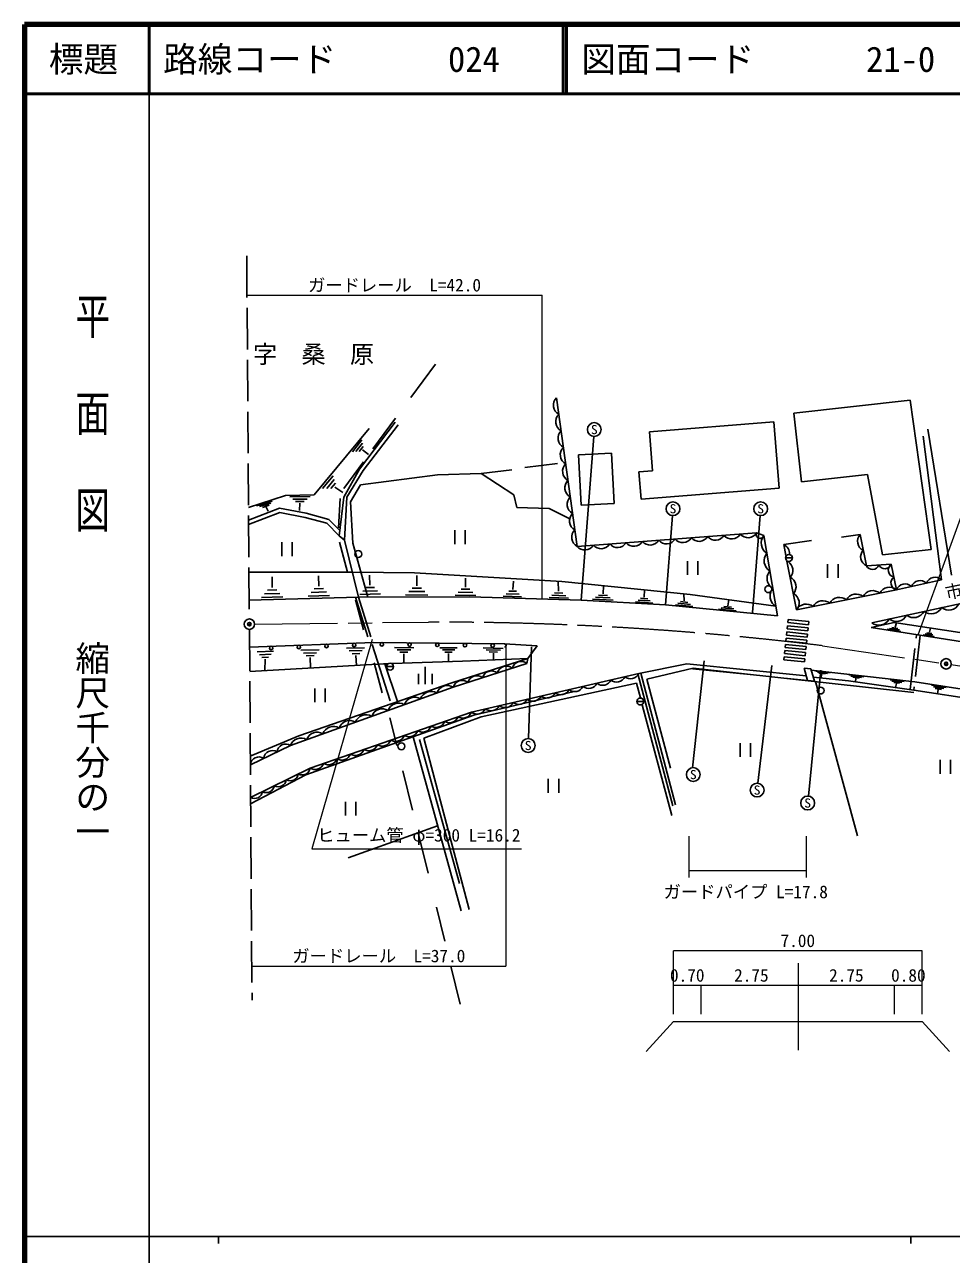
# Model space of a CAD drawing. Units: millimetres, scale not verified. Extents: x 40000 to 680000, y 20000 to 380000.
# Drawn here: x 40000 to 173836, y 202409 to 380000 of the extents above; entities that cross this region are included whole.
import ezdxf
from ezdxf.enums import TextEntityAlignment as Align

# ---------------------------------------------------------------- set-up
doc = ezdxf.new("R2010")
doc.units = ezdxf.units.MM
doc.header["$LTSCALE"] = 1000
doc.header["$PDMODE"] = 32
doc.header["$PDSIZE"] = 500
doc.linetypes.add('CHAIN', pattern=[18.5, 12, -1.5, 3.5, -1.5])
doc.linetypes.add('DASHED', pattern=[7.5, 6, -1.5])
for name, color, linetype, lineweight in [('C-WORK-HCH', 7, 'Continuous', 25), ('M-BGD', 7, 'Continuous', 25), ('M-BGD-EXST', 7, 'Continuous', 25), ('M-BMK', 2, 'CHAIN', 13), ('M-BMK-SRVR', 3, 'Continuous', 25), ('M-STR-HTXT', 7, 'Continuous', 13), ('M-TTL', 2, 'Continuous', 140), ('M-TTL-BAND', 7, 'Continuous', 25), ('M-TTL-LINE', 7, 'Continuous', 50), ('M-TTL-TXT', 7, 'Continuous', 13)]:
    doc.layers.add(name, color=color, linetype=linetype, lineweight=lineweight)
doc.layers.add('M-BMK-HTXT', color=7, linetype='Continuous')
doc.layers.add('M-OTRS', color=6, linetype='Continuous')
doc.styles.add('@ＭＳ ゴシック', font='')
doc.styles.add('ＭＳ ゴシック', font='')
doc.styles.get('@ＭＳ ゴシック').set_extended_font_data('@MS Gothic')
doc.styles.get('ＭＳ ゴシック').set_extended_font_data('MS Gothic')

msp = doc.modelspace()

# ---------------------------------------------------------------- linework, layer by layer
at = {"layer": 'C-WORK-HCH'}
for p, q in [((150111, 292741), (150156, 293189)), ((150156, 293189), (153141, 292890)), ((150202, 293637), (150247, 294084)), ((150202, 293637), (153187, 293337)), ((150247, 294084), (153232, 293785)), ((153187, 293337), (153232, 293785)), ((149930, 290950), (149975, 291398)), ((149975, 291398), (152961, 291099)), ((150021, 291846), (150066, 292293)), ((150021, 291846), (153006, 291547)), ((150066, 292293), (153051, 291994)), ((150111, 292741), (153096, 292442)), ((153006, 291547), (153051, 291994)), ((153096, 292442), (153141, 292890)), ((149749, 289159), (149795, 289607)), ((149795, 289607), (152780, 289308)), ((149840, 290055), (149885, 290503)), ((149840, 290055), (152825, 289756)), ((149885, 290503), (152870, 290203)), ((149930, 290950), (152915, 290651)), ((152825, 289756), (152870, 290203)), ((152915, 290651), (152961, 291099)), ((149659, 288264), (149704, 288712)), ((149659, 288264), (152644, 287965)), ((149704, 288712), (152689, 288413)), ((149749, 289159), (152734, 288860)), ((152644, 287965), (152689, 288413)), ((152734, 288860), (152780, 289308))]:
    msp.add_line(p, q, dxfattribs=at)
at = {"layer": 'C-WORK-HCH', "color": 8, "lineweight": 13}
msp.add_line((154059, 285171), (136456, 286935), dxfattribs=at)
at = {"layer": 'M-BGD', "linetype": 'DASHED'}
for p, q in [((72072, 346602), (72451, 294165)), ((99347, 330965), (95655, 325967)), ((93579, 323157), (90307, 318728)), ((88938, 316874), (86076, 313000)), ((85578, 311585), (85307, 307319)), ((85477, 305237), (86625, 300904)), ((87781, 297316), (89849, 290741)), ((87796, 296932), (88944, 292600)), ((88196, 297328), (90260, 290765)), ((72462, 292665), (72849, 239132)), ((167896, 283963), (168800, 291896)), ((169332, 291813), (168429, 283887)), ((90469, 287819), (91617, 283487)), ((92751, 279907), (93740, 275877)), ((94638, 272220), (96029, 266550)), ((96825, 263303), (98255, 257476)), ((99463, 252554), (100669, 247639)), ((101552, 244042), (102896, 238563))]:
    msp.add_line(p, q, dxfattribs=at)
at = {"layer": 'M-BGD'}
for p, q in [((119789, 304647), (116802, 326096)), ((167865, 325762), (151060, 323873)), ((170909, 304200), (167865, 325762)), ((152172, 313971), (151060, 323873)), ((89776, 321697), (81821, 312106)), ((93527, 322610), (88339, 315820)), ((88884, 315621), (93923, 322197)), ((130224, 321212), (148213, 322649)), ((148213, 322649), (148979, 313051)), ((170453, 321590), (173855, 300512)), ((87335, 318317), (88706, 320018)), ((130224, 321212), (130675, 315565)), ((172398, 299830), (169735, 320586)), ((87823, 318337), (88802, 319552)), ((88311, 318357), (88898, 319086)), ((88799, 318573), (89675, 317903)), ((119983, 317855), (124749, 318098)), ((124749, 318098), (125119, 310831)), ((112255, 316047), (116963, 316642)), ((119983, 317855), (120353, 310589)), ((83035, 313011), (84545, 314834)), ((88339, 315820), (86108, 311772)), ((86521, 311755), (88884, 315621)), ((88512, 313519), (99628, 314969)), ((99628, 314969), (105947, 315192)), ((105947, 315192), (110371, 315700)), ((105947, 315192), (110631, 312106)), ((130675, 315565), (128716, 315408)), ((128716, 315408), (129032, 311457)), ((152172, 313971), (161705, 315043)), ((163869, 303408), (161705, 315043)), ((83632, 313009), (84711, 314311)), ((84229, 313007), (84876, 313789)), ((84807, 313223), (85951, 312437)), ((88512, 313519), (87042, 311103)), ((129032, 311457), (148979, 313051)), ((77657, 311995), (72334, 310263)), ((73489, 310485), (75763, 311196)), ((73912, 310387), (75536, 310896)), ((81821, 312106), (77657, 311995)), ((78312, 311801), (81228, 311836)), ((78713, 311457), (80796, 311481)), ((79115, 311112), (80365, 311127)), ((79730, 310886), (79685, 309837)), ((86108, 311772), (85414, 306170)), ((86219, 305571), (86521, 311755)), ((87042, 311103), (87389, 305130)), ((110631, 312106), (111077, 310248)), ((125119, 310831), (120353, 310589)), ((72347, 308454), (76802, 310173)), ((72352, 307813), (76858, 309552)), ((74336, 310290), (75310, 310595)), ((74889, 310310), (75184, 309713)), ((76802, 310173), (80668, 309430)), ((76858, 309552), (80533, 308845)), ((80668, 309430), (83940, 308538)), ((111077, 310248), (115761, 310099)), ((115761, 310099), (118713, 308648)), ((80533, 308845), (83625, 308002)), ((83625, 308002), (85414, 306170)), ((83940, 308538), (85508, 306932)), ((85414, 306170), (86219, 305571)), ((86219, 305571), (88196, 297328)), ((119789, 304647), (145706, 306590)), ((145706, 306590), (146771, 306212)), ((146771, 306212), (148704, 294638)), ((149618, 304907), (153633, 305502)), ((160672, 306344), (157970, 305997)), ((160672, 306344), (161564, 301859)), ((87389, 305130), (89548, 297330)), ((149930, 303322), (149618, 304907)), ((163869, 303408), (170909, 304200)), ((151477, 295465), (150089, 302517)), ((161564, 301859), (165133, 302082)), ((165133, 302082), (165901, 298364)), ((87338, 300904), (72402, 300914)), ((75750, 298708), (75734, 300271)), ((82476, 298888), (82454, 300422)), ((96296, 300840), (87338, 300904)), ((89871, 299031), (89821, 300481)), ((117560, 299576), (96296, 300840)), ((96647, 298963), (96658, 300452)), ((76412, 298376), (75096, 298346)), ((83143, 298566), (81819, 298529)), ((90519, 298723), (89247, 298694)), ((97336, 298628), (95953, 298635)), ((104301, 298452), (103022, 298474)), ((103664, 298752), (103675, 300052)), ((110514, 298442), (110609, 299619)), ((117103, 298169), (117028, 299608)), ((136110, 297718), (117560, 299576)), ((123538, 297816), (123590, 298972)), ((129482, 297320), (129516, 298378)), ((165901, 298364), (151477, 295465)), ((165901, 298364), (172398, 299830)), ((88196, 297328), (72431, 296862)), ((77301, 297355), (74229, 297285)), ((76857, 297865), (74662, 297816)), ((84041, 297568), (80951, 297481)), ((83592, 298067), (81385, 298005)), ((104299, 297352), (88196, 297328)), ((91400, 297776), (88432, 297707)), ((90959, 298250), (88839, 298200)), ((98251, 297630), (95023, 297647)), ((97794, 298129), (95488, 298141)), ((105147, 297570), (102161, 297622)), ((104724, 298011), (102592, 298048)), ((120348, 296876), (104299, 297352)), ((111740, 297352), (109119, 297439)), ((111397, 297757), (109525, 297819)), ((111054, 298162), (109931, 298199)), ((118559, 297161), (115747, 297283)), ((118138, 297534), (116130, 297621)), ((117718, 297906), (116513, 297958)), ((132532, 296191), (120348, 296876)), ((124973, 296874), (122023, 297012)), ((124567, 297221), (122459, 297320)), ((124160, 297568), (122896, 297627)), ((130699, 296459), (128217, 296633)), ((130353, 296774), (128581, 296898)), ((130008, 297089), (128944, 297164)), ((135778, 296562), (134699, 296674)), ((135235, 296793), (135213, 297808)), ((148477, 295999), (136110, 297718)), ((141558, 296068), (141684, 296943)), ((162324, 293622), (177454, 296894)), ((148704, 294638), (132532, 296191)), ((136508, 295964), (133992, 296224)), ((136143, 296263), (134346, 296449)), ((142749, 295361), (140198, 295604)), ((142417, 295615), (140594, 295789)), ((142084, 295869), (140990, 295973)), ((162238, 292916), (165569, 293653)), ((165569, 293653), (217189, 285753)), ((165714, 292998), (165901, 293602)), ((162238, 292916), (207913, 285816)), ((166556, 292372), (164581, 292681)), ((166329, 292593), (164918, 292813)), ((166101, 292814), (165255, 292946)), ((171353, 291640), (169764, 291895)), ((171172, 291856), (170037, 292038)), ((170991, 292072), (170310, 292181)), ((170682, 292246), (170837, 292847)), ((73584, 289401), (75927, 289505)), ((79887, 289641), (82542, 289693)), ((86502, 289941), (89106, 290011)), ((86893, 289550), (88753, 289599)), ((90193, 290491), (92778, 282326)), ((93428, 290041), (96187, 290023)), ((93802, 289701), (95773, 289689)), ((99979, 290008), (102461, 290008)), ((100335, 289692), (102108, 289692)), ((106240, 289993), (109104, 289907)), ((106658, 289708), (108704, 289646)), ((114014, 290272), (109296, 290575)), ((114014, 290272), (112666, 288449)), ((73909, 289010), (75583, 289085)), ((74235, 288620), (75239, 288664)), ((74731, 288372), (74693, 286727)), ((80275, 289249), (82172, 289286)), ((80664, 288857), (81802, 288879)), ((81239, 288601), (81274, 287094)), ((87283, 289158), (88399, 289188)), ((87854, 288905), (87920, 287465)), ((91804, 287682), (92414, 287702)), ((93096, 287724), (103227, 288056)), ((94175, 289362), (95358, 289355)), ((94753, 289134), (94778, 287779)), ((100692, 289376), (101755, 289376)), ((101225, 289165), (101232, 287991)), ((112666, 288449), (101674, 284929)), ((112541, 287750), (101880, 284317)), ((103227, 288056), (112666, 288449)), ((107077, 289422), (108304, 289385)), ((107696, 289221), (107730, 288244)), ((112666, 288449), (112541, 287750)), ((135633, 287701), (128687, 286272)), ((152876, 285935), (135633, 287701)), ((72505, 286605), (91804, 287682)), ((93870, 282236), (92031, 287689)), ((128687, 286272), (104531, 280729)), ((133594, 267209), (128547, 286243)), ((134006, 267321), (128966, 286329)), ((136533, 287068), (129847, 285461)), ((136533, 287068), (168391, 283553)), ((153064, 285271), (152554, 287069)), ((152554, 287069), (153549, 286970)), ((154059, 285171), (153549, 286970)), ((168537, 285074), (153599, 286793)), ((154264, 286633), (156312, 286401)), ((154486, 286483), (155949, 286318)), ((154707, 286334), (155585, 286234)), ((155099, 286206), (155031, 285667)), ((159038, 286079), (161213, 285802)), ((101880, 284317), (78378, 275890)), ((101674, 284929), (79602, 277313)), ((105912, 280055), (128373, 284912)), ((128933, 282800), (128373, 284912)), ((133257, 272602), (129847, 285461)), ((158988, 285245), (153884, 285786)), ((154194, 285119), (160299, 262868)), ((158988, 285245), (168429, 283887)), ((159321, 285913), (160875, 285715)), ((159605, 285747), (160537, 285628)), ((160053, 285603), (159994, 285101)), ((165006, 285381), (167019, 285134)), ((165253, 285187), (166691, 285011)), ((165500, 284993), (166363, 284888)), ((165904, 284835), (165761, 284271)), ((194116, 281141), (168537, 285074)), ((170960, 284592), (173066, 284261)), ((171229, 284370), (172733, 284134)), ((171497, 284149), (172400, 284007)), ((104868, 280280), (119338, 283677)), ((168429, 283887), (215191, 276716)), ((171927, 283961), (171817, 283367)), ((104531, 280729), (81235, 272639)), ((133444, 265786), (129202, 281785)), ((80599, 271666), (104868, 280280)), ((105912, 280055), (97654, 276947)), ((79602, 277313), (72594, 274341)), ((96108, 277171), (103023, 252017)), ((78378, 275890), (72603, 273125)), ((97030, 276747), (102822, 255973)), ((97654, 276947), (104208, 252228)), ((81235, 272639), (72637, 268386)), ((80599, 271666), (72644, 267476)), ((86742, 259693), (99642, 264316))]:
    msp.add_line(p, q, dxfattribs=at)
msp.add_lwpolyline([(72480, 290109), (90446, 290763), (109296, 290575)], dxfattribs=at)
for centre in [(75603, 289973), (79600, 290118), (83598, 290264), (87595, 290409), (91593, 290501), (95593, 290462), (99593, 290422), (103593, 290382), (107592, 290342)]:
    msp.add_circle(centre, 250, dxfattribs=at)
for centre, radius, start, end in [((117866, 325030), 1506, 134.916, 240.93621), ((118198, 322646), 1506, 134.916, 240.93621), ((118529, 320263), 1506, 134.916, 240.93621), ((118861, 317880), 1506, 134.916, 240.93621), ((119193, 315497), 1506, 134.916, 240.93621), ((119525, 313113), 1506, 134.916, 240.93621), ((119857, 310730), 1506, 134.916, 240.93621), ((120189, 308347), 1506, 134.916, 240.93621), ((120520, 305963), 1506, 134.916, 240.93621), ((130326, 306302), 1463, 220.4369, 328.13982), ((132683, 306479), 1463, 220.4369, 328.13982), ((135039, 306656), 1463, 220.4369, 328.13982), ((137395, 306832), 1463, 220.4369, 328.13982), ((139751, 307009), 1463, 220.4369, 328.13982), ((142107, 307186), 1463, 220.4369, 328.13982), ((144463, 307362), 1463, 220.4369, 328.13982), ((146227, 306369), 566, 157.06707, 343.87871), ((148065, 305116), 1696, 139.73907, 239.22537), ((161669, 305377), 1390, 135.87256, 246.62552), ((120902, 305596), 1463, 220.4369, 328.13982), ((123258, 305772), 1463, 220.4369, 328.13982), ((125614, 305949), 1463, 220.4369, 328.13982), ((127970, 306126), 1463, 220.4369, 328.13982), ((148962, 303552), 1506, 359.24197, 64.1541), ((162115, 303134), 1390, 135.87256, 246.62552), ((148492, 302563), 1696, 139.73907, 239.22537), ((149427, 301191), 1506, 318.11852, 57.0422), ((162433, 302280), 966, 205.83797, 341.3147), ((164218, 302391), 966, 205.83797, 341.3147), ((165766, 301243), 1050, 127.07127, 256.2822), ((148918, 300010), 1696, 139.73907, 216.65738), ((149891, 298830), 1506, 318.11852, 64.1541), ((166150, 299385), 1050, 127.07127, 256.2822), ((171475, 298877), 1327, 45.93673, 159.49856), ((148918, 300010), 1696, 233.70894, 239.22537), ((149345, 297457), 1696, 139.73907, 146.12056), ((164887, 297189), 1553, 49.21383, 153.51961), ((167144, 297899), 1327, 45.93673, 159.49856), ((169310, 298388), 1327, 45.93673, 159.49856), ((149345, 297457), 1696, 158.89982, 239.22537), ((150356, 296470), 1506, 318.11852, 64.1541), ((155271, 295256), 1553, 49.21383, 153.51961), ((157675, 295739), 1553, 49.21383, 153.51961), ((160079, 296222), 1553, 49.21383, 153.51961), ((162483, 296705), 1553, 49.21383, 153.51961), ((152867, 294772), 1553, 49.21383, 153.51961), ((168399, 296048), 1687, 232.31182, 332.08911), ((170921, 296593), 1687, 232.31182, 332.08911), ((173442, 297138), 1687, 232.31182, 332.08911), ((163356, 294957), 1687, 232.31182, 332.08911), ((165877, 295502), 1687, 232.31182, 332.08911), ((109293, 290325), 250, 269.43048, 89.43048), ((111703, 286697), 1345, 51.49437, 164.2042), ((105306, 284637), 1345, 51.49437, 164.2042), ((107439, 285324), 1345, 51.49437, 164.2042), ((109571, 286011), 1345, 51.49437, 164.2042), ((127498, 286837), 1316, 231.25311, 334.59336), ((101042, 282956), 1599, 58.38391, 161.06827), ((103174, 283951), 1345, 51.49437, 164.2042), ((119446, 284989), 1316, 231.25311, 334.59336), ((121459, 285451), 1316, 231.25311, 334.59336), ((123472, 285913), 1316, 231.25311, 334.59336), ((125485, 286375), 1316, 231.25311, 334.59336), ((96341, 281270), 1599, 58.38391, 161.06827), ((98691, 282113), 1599, 58.38391, 161.06827), ((111394, 283142), 1316, 231.25311, 334.59336), ((113407, 283604), 1316, 231.25311, 334.59336), ((115420, 284065), 1316, 231.25311, 334.59336), ((117433, 284527), 1316, 231.25311, 334.59336), ((91641, 279585), 1599, 58.38391, 161.06827), ((93991, 280428), 1599, 58.38391, 161.06827), ((103296, 281153), 1306, 237.25358, 341.04726), ((105355, 281756), 1316, 231.25311, 334.59336), ((107368, 282218), 1316, 231.25311, 334.59336), ((109381, 282680), 1316, 231.25311, 334.59336), ((86941, 277900), 1599, 58.38391, 161.06827), ((89291, 278742), 1599, 58.38391, 161.06827), ((99413, 279805), 1306, 237.25358, 341.04726), ((101354, 280479), 1306, 237.25358, 341.04726), ((82240, 276214), 1599, 58.38391, 161.06827), ((84591, 277057), 1599, 58.38391, 161.06827), ((93589, 277783), 1306, 237.25358, 341.04726), ((95531, 278457), 1306, 237.25358, 341.04726), ((97472, 279131), 1306, 237.25358, 341.04726), ((77696, 274844), 1249, 56.89195, 174.27494), ((79890, 275372), 1599, 58.38391, 161.06827), ((87766, 275760), 1306, 237.25358, 341.04726), ((89707, 276434), 1306, 237.25358, 341.04726), ((91648, 277108), 1306, 237.25358, 341.04726), ((73846, 273001), 1249, 56.89195, 174.27494), ((75771, 273922), 1249, 56.89195, 174.27494), ((83883, 274412), 1306, 237.25358, 341.04726), ((85824, 275086), 1306, 237.25358, 341.04726), ((78359, 271964), 1170, 241.26015, 351.37955), ((80078, 272815), 1170, 241.26015, 351.37955), ((81942, 273738), 1306, 237.25358, 341.04726), ((74919, 270263), 1170, 241.26015, 351.37955), ((76639, 271114), 1170, 241.26015, 351.37955), ((73200, 269412), 1170, 241.26015, 351.37955)]:
    msp.add_arc(centre, radius, start, end, dxfattribs=at)
at = {"layer": 'M-BGD-EXST'}
for p, q in [((122187, 320521), (120348, 296876)), ((133549, 309090), (132532, 296191)), ((146213, 309090), (145127, 295096)), ((102134, 306972), (102134, 304972)), ((103634, 304972), (103634, 306972)), ((77155, 305249), (77155, 303249)), ((78655, 303249), (78655, 305249)), ((135726, 302522), (135726, 300522)), ((137226, 300522), (137226, 302522)), ((149869, 302991), (150869, 302991)), ((155968, 302091), (155968, 300091)), ((157468, 300091), (157468, 302091)), ((113195, 290134), (112750, 276896)), ((138111, 288126), (136466, 272694)), ((92269, 287282), (93269, 287282)), ((96860, 286267), (96860, 284767)), ((97860, 284767), (97860, 287267)), ((98860, 286267), (98860, 284767)), ((147922, 287441), (145896, 270455)), ((154995, 286757), (153178, 268586)), ((81893, 284146), (81893, 282146)), ((83393, 282146), (83393, 284146)), ((128410, 282251), (129410, 282251)), ((143335, 276251), (143335, 274251)), ((144835, 274251), (144835, 276251)), ((172190, 273810), (172190, 271810)), ((173690, 271810), (173690, 273810)), ((115628, 271083), (115628, 269083)), ((117128, 269083), (117128, 271083)), ((86343, 267781), (86343, 265781)), ((87843, 265781), (87843, 267781))]:
    msp.add_line(p, q, dxfattribs=at)
for centre, radius in [((122265, 321518), 1000), ((133627, 310087), 1000), ((146290, 310087), 1000), ((88183, 303538), 500), ((150369, 302991), 500), ((147391, 298473), 500), ((92769, 287282), 500), ((154949, 283836), 500), ((128910, 282251), 500), ((94412, 275782), 500), ((112716, 275896), 1000), ((136559, 271698), 1000), ((145777, 269462), 1000), ((153078, 267591), 1000)]:
    msp.add_circle(centre, radius, dxfattribs=at)
at = {"layer": 'M-BMK'}
for p, q in [((73206, 293423), (98336, 293715)), ((155211, 290305), (172326, 287797)), ((173809, 287572), (270792, 272363))]:
    msp.add_line(p, q, dxfattribs=at)
msp.add_arc((99157, -168639), 462355, 83.03655, 90.10167, dxfattribs=at)
at = {"layer": 'M-BMK-SRVR'}
for centre in [(72456, 293415), (173068, 287688)]:
    msp.add_circle(centre, 750, dxfattribs=at)
at = {"layer": 'M-OTRS'}
for p in [(72456, 293415), (173068, 287688)]:
    msp.add_point(p, dxfattribs=at)
at = {"layer": 'M-STR-HTXT'}
for p, q in [((72113, 340915), (114723, 340915)), ((114723, 297176), (114723, 340915)), ((169013, 291863), (179533, 320793)), ((90185, 291199), (81495, 260975)), ((109487, 290245), (109487, 244042)), ((135924, 262826), (135924, 256826)), ((152876, 262826), (152876, 256826)), ((81495, 260975), (111745, 260975)), ((135924, 257826), (152876, 257826)), ((133690, 237121), (133690, 246244)), ((169622, 246244), (133690, 246244)), ((169622, 237121), (169622, 246244)), ((72813, 244042), (109487, 244042)), ((151712, 244453), (151712, 231910)), ((169622, 241244), (133690, 241244)), ((137690, 237121), (137690, 241244)), ((165622, 237121), (165622, 241244)), ((133690, 236058), (129772, 231692)), ((133690, 236058), (169622, 236058)), ((169622, 236058), (173540, 231692))]:
    msp.add_line(p, q, dxfattribs=at)
at = {"layer": 'M-TTL'}
for p, q in [((40000, 380000), (40000, 20000)), ((680000, 380000), (40000, 380000))]:
    msp.add_line(p, q, dxfattribs=at)
at = {"layer": 'M-TTL-BAND'}
for p, q in [((58000, 370000), (58000, 20000)), ((40000, 205000), (579000, 205000)), ((68000, 205000), (68000, 204000)), ((168000, 205000), (168000, 204000))]:
    msp.add_line(p, q, dxfattribs=at)
at = {"layer": 'M-TTL-LINE'}
for p, q in [((58000, 380000), (58000, 370000)), ((117750, 380000), (117750, 370000)), ((118250, 380000), (118250, 370000)), ((40000, 370000), (680000, 370000))]:
    msp.add_line(p, q, dxfattribs=at)

# ---------------------------------------------------------------- texts
at = {"layer": 'M-BGD-EXST', "style": 'ＭＳ ゴシック', "width": 1.1}
for p in [(122265, 321518), (133627, 310087), (146290, 310087), (112716, 275896), (136559, 271698), (145777, 269462), (153078, 267591)]:
    msp.add_text('S', height=1320, dxfattribs=at).set_placement(p, align=Align.MIDDLE_CENTER)
at = {"layer": 'M-BMK-HTXT', "style": 'ＭＳ ゴシック'}
msp.add_text('字\u3000桑\u3000原', height=2566, dxfattribs=at).set_placement((81727, 330347), align=Align.BOTTOM_CENTER)
msp.add_text('市道中山線', height=1833, rotation=11.42, dxfattribs=at).set_placement((179370, 297701), align=Align.BOTTOM_CENTER)
at = {"layer": 'M-STR-HTXT', "style": 'ＭＳ ゴシック'}
for s, p in [('ガードレール\u3000L=42.0', (93418, 340915)), ('ガードパイプ L=17.8', (144134, 253299)), ('7.00', (151656, 246244)), ('ガードレール\u3000L=37.0', (91150, 244042)), ('0.70', (135690, 241244)), ('2.75', (144951, 241244)), ('2.75', (158667, 241244)), ('0.80', (167622, 241244))]:
    msp.add_text(s, height=1833, dxfattribs=at).set_placement(p, align=Align.BOTTOM_CENTER)
msp.add_text('ヒューム管 φ=300 L=16.2', height=1833, dxfattribs=at).set_placement((82245, 261475), align=Align.BOTTOM_LEFT)
at = {"layer": 'M-TTL-BAND', "style": '@ＭＳ ゴシック', "width": 1.4}
msp.add_text('平  面  図', height=3666, rotation=270, dxfattribs=at).set_placement((49777, 306475), align=Align.MIDDLE_RIGHT)
at = {"layer": 'M-TTL-BAND', "style": '@ＭＳ ゴシック'}
msp.add_text('縮尺千分の一', height=3666, rotation=270, dxfattribs=at).set_placement((49777, 261030), align=Align.MIDDLE_RIGHT)
at = {"layer": 'M-TTL-TXT', "style": 'ＭＳ ゴシック'}
msp.add_text('標題', height=3666, dxfattribs=at).set_placement((48500, 375000), align=Align.MIDDLE_CENTER)
for s, p in [('路線コード', (60000, 375000)), ('024', (101142, 375000)), ('図面コード', (120380, 375000)), ('21-0', (161521, 375000))]:
    msp.add_text(s, height=3666, dxfattribs=at).set_placement(p, align=Align.MIDDLE_LEFT)

doc.saveas('drawing.dxf')
